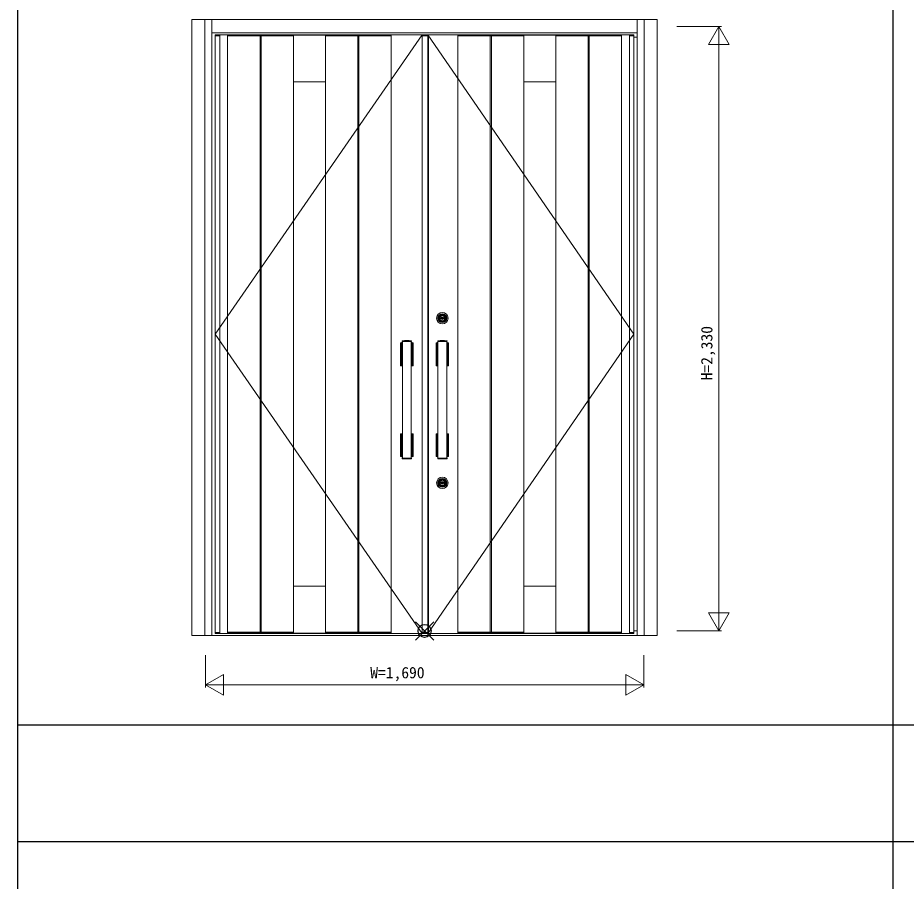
# Model space of a CAD drawing. Units: millimetres, scale not verified. Extents: x -13762 to 13750, y -10012 to 10000.
# Drawn here: x -13750 to -10324, y 4997 to 8326 of the extents above; entities that cross this region are included whole.
import ezdxf
from ezdxf.enums import TextEntityAlignment as Align

# ---------------------------------------------------------------- set-up
doc = ezdxf.new("R2010")
doc.units = ezdxf.units.MM
doc.header["$LTSCALE"] = 50
for name, color, linetype, lineweight in [('0-1_YKK_A1', 120, 'Continuous', 18), ('0-2_YKK_A2', 92, 'Continuous', 18), ('0-9_YKK_N1', 40, 'Continuous', 18)]:
    doc.layers.add(name, color=color, linetype=linetype, lineweight=lineweight)
doc.layers.add('0-7_YKK_F1', color=134, linetype='Continuous')
doc.layers.add('0-8_YKK_IN', color=4, linetype='Continuous')
doc.styles.add('ＭＳ ゴシック', font='')
doc.styles.get('ＭＳ ゴシック').set_extended_font_data('MS Gothic')

msp = doc.modelspace()

# ---------------------------------------------------------------- linework, layer by layer
at = {"layer": '0-1_YKK_A1'}
for p, q in [((-12988.5, 8259.5), (-12988.5, 5952.5)), ((-12191.3, 8259.5), (-12988.5, 8259.5)), ((-12971, 8256.5), (-12988.5, 8256.5)), ((-12971, 8259.5), (-12971, 5952.5)), ((-12812, 8258.5), (-12941, 8258.5)), ((-12941, 8258.5), (-12941, 5953.5)), ((-12816, 8258.5), (-12816, 5953.5)), ((-12812, 8258.5), (-12812, 5953.5)), ((-12439, 8258.5), (-12812, 8258.5)), ((-12687, 8258.5), (-12687, 5953.5)), ((-12564, 8258.5), (-12564, 5953.5)), ((-12439, 8258.5), (-12439, 5953.5)), ((-12310, 8258.5), (-12439, 8258.5)), ((-12435, 8258.5), (-12435, 5953.5)), ((-12310, 8258.5), (-12310, 5953.5)), ((-12191.3, 8259.5), (-11374.5, 8259.5)), ((-12191.3, 8259.5), (-12191.3, 5952.5)), ((-12191.3, 8256.5), (-12169.2, 8256.5)), ((-12169.2, 8259.5), (-12169.2, 5952.5)), ((-12167, 8259.5), (-12167, 5952.5)), ((-12053, 8258.5), (-12053, 5953.5)), ((-12053, 8258.5), (-11924, 8258.5)), ((-11928, 8258.5), (-11928, 5953.5)), ((-11924, 8258.5), (-11924, 5953.5)), ((-11924, 8258.5), (-11551, 8258.5)), ((-11799, 8258.5), (-11799, 5953.5)), ((-11676, 8258.5), (-11676, 5953.5)), ((-11551, 8258.5), (-11422, 8258.5)), ((-11551, 8258.5), (-11551, 5953.5)), ((-11547, 8258.5), (-11547, 5953.5)), ((-11422, 8258.5), (-11422, 5953.5)), ((-11392, 8259.5), (-11392, 5952.5)), ((-11392, 8256.5), (-11374.5, 8256.5)), ((-11374.5, 8259.5), (-11374.5, 5952.5)), ((-12439, 8255.5), (-12564, 8255.5)), ((-12310, 8255.5), (-12439, 8255.5)), ((-12053, 8255.5), (-11924, 8255.5)), ((-11924, 8255.5), (-11799, 8255.5)), ((-12564, 8078.2), (-12687, 8078.2)), ((-11799, 8078.2), (-11676, 8078.2)), ((-12564, 6133.8), (-12687, 6133.8)), ((-11799, 6133.8), (-11676, 6133.8)), ((-12988.5, 5955.5), (-12971, 5955.5)), ((-12191.3, 5952.5), (-12988.5, 5952.5)), ((-12941, 5956.5), (-12812, 5956.5)), ((-12812, 5953.5), (-12941, 5953.5)), ((-12687, 5956.5), (-12812, 5956.5)), ((-12812, 5953.5), (-12310, 5953.5)), ((-12439, 5956.5), (-12564, 5956.5)), ((-12310, 5956.5), (-12439, 5956.5)), ((-12169.2, 5955.5), (-12191.3, 5955.5)), ((-12191.3, 5952.5), (-11374.5, 5952.5)), ((-12053, 5956.5), (-11924, 5956.5)), ((-11551, 5953.5), (-12053, 5953.5)), ((-11924, 5956.5), (-11799, 5956.5)), ((-11676, 5956.5), (-11551, 5956.5)), ((-11422, 5956.5), (-11551, 5956.5)), ((-11551, 5953.5), (-11422, 5953.5)), ((-11374.5, 5955.5), (-11392, 5955.5))]:
    msp.add_line(p, q, dxfattribs=at)
for points in [[(-12191.3, 8259.5), (-12988.5, 7106), (-12191.3, 5952.5)], [(-12169.2, 8259.5), (-11374.5, 7106), (-12169.2, 5952.5)], [(-12687, 8255.5), (-12812, 8255.5), (-12941, 8255.5)], [(-11676, 8255.5), (-11551, 8255.5), (-11422, 8255.5)]]:
    msp.add_lwpolyline(points, dxfattribs=at)
at = {"layer": '0-2_YKK_A2'}
for p, q in [((-13078.5, 8319), (-11284.5, 8319)), ((-13078.5, 5944), (-13078.5, 8319)), ((-13028.5, 5944), (-13028.5, 8319)), ((-13001.5, 5944), (-13001.5, 8319)), ((-11361.5, 8319), (-11361.5, 5944)), ((-11334.5, 8319), (-11334.5, 5944)), ((-11284.5, 8319), (-11284.5, 5944)), ((-13001.5, 8267), (-11361.5, 8267)), ((-11374.5, 8251), (-11361.5, 8251)), ((-12119.7, 7165.85), (-12119.7, 7169.15)), ((-12117.19, 7169.15), (-12119.7, 7169.15)), ((-12117.19, 7165.85), (-12119.7, 7165.85)), ((-12117.16, 7166.56), (-12117.16, 7168.44)), ((-12116.86, 7168.74), (-12116.21, 7168.74)), ((-12116.86, 7166.26), (-12116.21, 7166.26)), ((-12116.1, 7168.78), (-12115.91, 7168.91)), ((-12116.1, 7166.23), (-12115.91, 7166.1)), ((-12115.91, 7168.91), (-12114.85, 7168.91)), ((-12115.91, 7166.1), (-12114.85, 7166.1)), ((-12114.85, 7168.91), (-12114.75, 7168.54)), ((-12114.85, 7166.1), (-12114.69, 7166.67)), ((-12114.6, 7168.54), (-12114.75, 7168.54)), ((-12114.5, 7166.82), (-12114.31, 7166.82)), ((-12114.04, 7167.64), (-12114.32, 7168.35)), ((-12114.04, 7166.47), (-12114.12, 7166.69)), ((-12114.04, 7166.47), (-12112.89, 7166.47)), ((-12113.9, 7167.54), (-12113.67, 7167.54)), ((-12113.52, 7167.67), (-12113.41, 7168.29)), ((-12111.96, 7168.54), (-12113.11, 7168.54)), ((-12112.48, 7167.34), (-12112.59, 7166.71)), ((-12112.1, 7167.46), (-12112.33, 7167.46)), ((-12111.96, 7168.54), (-12111.88, 7168.31)), ((-12111.96, 7167.37), (-12111.68, 7166.65)), ((-12111.5, 7168.18), (-12111.69, 7168.18)), ((-12111.4, 7166.47), (-12111.25, 7166.47)), ((-12111.16, 7168.91), (-12111.31, 7168.33)), ((-12111.16, 7166.1), (-12111.25, 7166.47)), ((-12110.09, 7168.91), (-12111.16, 7168.91)), ((-12110.09, 7166.1), (-12111.16, 7166.1)), ((-12109.9, 7168.78), (-12110.09, 7168.91)), ((-12109.9, 7166.23), (-12110.09, 7166.1)), ((-12109.14, 7168.74), (-12109.79, 7168.74)), ((-12109.14, 7166.26), (-12109.79, 7166.26)), ((-12108.84, 7166.56), (-12108.84, 7168.44)), ((-12106.3, 7169.15), (-12108.81, 7169.15)), ((-12106.3, 7165.85), (-12108.81, 7165.85)), ((-12106.3, 7165.85), (-12106.3, 7169.15)), ((-12274, 7071.3), (-12274, 6984.97)), ((-12273, 7071.3), (-12270.98, 7069.93)), ((-12271.17, 7069.39), (-12271.17, 6987.8)), ((-12268.5, 7069.64), (-12268.5, 6987.8)), ((-12267.45, 7065.65), (-12268.5, 7066.72)), ((-12268, 7079.52), (-12268, 7078.27)), ((-12232.3, 7077.97), (-12267.7, 7077.97)), ((-12267.45, 7065.36), (-12267.45, 6989.97)), ((-12267, 7077.97), (-12267, 6852.97)), ((-12233, 7077.97), (-12233, 6852.97)), ((-12231.5, 7066.72), (-12232.55, 7065.65)), ((-12232.55, 7065.36), (-12232.55, 6989.97)), ((-12232, 7079.52), (-12232, 7078.27)), ((-12231.5, 7069.64), (-12231.5, 6987.8)), ((-12229, 7069.95), (-12227, 7071.3)), ((-12228.83, 7069.39), (-12228.83, 6987.8)), ((-12226, 7071.3), (-12226, 6984.97)), ((-12137, 7071.3), (-12137, 6984.97)), ((-12134, 7069.95), (-12136, 7071.3)), ((-12134.17, 7069.39), (-12134.17, 6987.8)), ((-12131.5, 7069.64), (-12131.5, 6987.8)), ((-12131.5, 7066.72), (-12130.45, 7065.65)), ((-12131, 7079.52), (-12131, 7078.27)), ((-12130.7, 7077.97), (-12095.3, 7077.97)), ((-12130.45, 7065.36), (-12130.45, 6989.97)), ((-12130, 7077.97), (-12130, 6852.97)), ((-12096, 7077.97), (-12096, 6852.97)), ((-12095.55, 7065.65), (-12094.5, 7066.72)), ((-12095.55, 7065.36), (-12095.55, 6989.97)), ((-12095, 7079.52), (-12095, 7078.27)), ((-12094.5, 7069.64), (-12094.5, 6987.8)), ((-12090, 7071.3), (-12092.02, 7069.93)), ((-12091.83, 7069.39), (-12091.83, 6987.8)), ((-12089, 7071.3), (-12089, 6984.97)), ((-12268.5, 6988.87), (-12267.37, 6990.37)), ((-12231.5, 6988.87), (-12232.65, 6990.4)), ((-12131.5, 6988.87), (-12130.36, 6990.4)), ((-12094.5, 6988.87), (-12095.63, 6990.37)), ((-12270.95, 6987.02), (-12273, 6984.97)), ((-12267, 6983.97), (-12273, 6983.97)), ((-12269.5, 6986.8), (-12270.17, 6986.8)), ((-12227, 6983.97), (-12233, 6983.97)), ((-12229.83, 6986.8), (-12230.5, 6986.8)), ((-12229.12, 6987.09), (-12227, 6984.97)), ((-12133.88, 6987.09), (-12136, 6984.97)), ((-12136, 6983.97), (-12130, 6983.97)), ((-12133.17, 6986.8), (-12132.5, 6986.8)), ((-12096, 6983.97), (-12090, 6983.97)), ((-12093.5, 6986.8), (-12092.83, 6986.8)), ((-12092.05, 6987.02), (-12090, 6984.97)), ((-12267, 6627.97), (-12267, 6852.97)), ((-12233, 6627.97), (-12233, 6852.97)), ((-12130, 6627.97), (-12130, 6852.97)), ((-12096, 6627.97), (-12096, 6852.97)), ((-12274, 6634.64), (-12274, 6720.97)), ((-12267, 6721.97), (-12273, 6721.97)), ((-12270.95, 6718.91), (-12273, 6720.97)), ((-12271.17, 6636.54), (-12271.17, 6718.14)), ((-12269.5, 6719.14), (-12270.17, 6719.14)), ((-12268.5, 6636.29), (-12268.5, 6718.14)), ((-12268.5, 6717.06), (-12267.37, 6715.56)), ((-12267.45, 6640.57), (-12267.45, 6715.97)), ((-12227, 6721.97), (-12233, 6721.97)), ((-12231.5, 6717.06), (-12232.65, 6715.54)), ((-12232.55, 6640.57), (-12232.55, 6715.97)), ((-12231.5, 6636.29), (-12231.5, 6718.14)), ((-12229.83, 6719.14), (-12230.5, 6719.14)), ((-12229.12, 6718.84), (-12227, 6720.97)), ((-12228.83, 6636.54), (-12228.83, 6718.14)), ((-12226, 6634.64), (-12226, 6720.97)), ((-12137, 6634.64), (-12137, 6720.97)), ((-12136, 6721.97), (-12130, 6721.97)), ((-12133.88, 6718.84), (-12136, 6720.97)), ((-12134.17, 6636.54), (-12134.17, 6718.14)), ((-12133.17, 6719.14), (-12132.5, 6719.14)), ((-12131.5, 6636.29), (-12131.5, 6718.14)), ((-12131.5, 6717.06), (-12130.36, 6715.54)), ((-12130.45, 6640.57), (-12130.45, 6715.97)), ((-12096, 6721.97), (-12090, 6721.97)), ((-12094.5, 6717.06), (-12095.63, 6715.56)), ((-12095.55, 6640.57), (-12095.55, 6715.97)), ((-12094.5, 6636.29), (-12094.5, 6718.14)), ((-12093.5, 6719.14), (-12092.83, 6719.14)), ((-12092.05, 6718.91), (-12090, 6720.97)), ((-12091.83, 6636.54), (-12091.83, 6718.14)), ((-12089, 6634.64), (-12089, 6720.97)), ((-12273, 6634.64), (-12270.98, 6636)), ((-12267.45, 6640.29), (-12268.5, 6639.21)), ((-12268, 6626.41), (-12268, 6627.67)), ((-12232.3, 6627.97), (-12267.7, 6627.97)), ((-12231.5, 6639.21), (-12232.55, 6640.29)), ((-12232, 6626.41), (-12232, 6627.67)), ((-12229, 6635.98), (-12227, 6634.64)), ((-12134, 6635.98), (-12136, 6634.64)), ((-12131.5, 6639.21), (-12130.45, 6640.29)), ((-12131, 6626.41), (-12131, 6627.67)), ((-12130.7, 6627.97), (-12095.3, 6627.97)), ((-12095.55, 6640.29), (-12094.5, 6639.21)), ((-12095, 6626.41), (-12095, 6627.67)), ((-12090, 6634.64), (-12092.02, 6636)), ((-12119.7, 6530.85), (-12119.7, 6534.15)), ((-12117.19, 6534.15), (-12119.7, 6534.15)), ((-12117.19, 6530.85), (-12119.7, 6530.85)), ((-12117.16, 6531.56), (-12117.16, 6533.44)), ((-12116.86, 6533.74), (-12116.21, 6533.74)), ((-12116.86, 6531.26), (-12116.21, 6531.26)), ((-12116.1, 6533.78), (-12115.91, 6533.91)), ((-12116.1, 6531.23), (-12115.91, 6531.1)), ((-12115.91, 6533.91), (-12114.85, 6533.91)), ((-12115.91, 6531.1), (-12114.85, 6531.1)), ((-12114.85, 6533.91), (-12114.75, 6533.54)), ((-12114.85, 6531.1), (-12114.69, 6531.67)), ((-12114.6, 6533.54), (-12114.75, 6533.54)), ((-12114.5, 6531.82), (-12114.31, 6531.82)), ((-12114.04, 6532.64), (-12114.32, 6533.35)), ((-12114.04, 6531.47), (-12114.12, 6531.69)), ((-12114.04, 6531.47), (-12112.89, 6531.47)), ((-12113.9, 6532.54), (-12113.67, 6532.54)), ((-12113.52, 6532.67), (-12113.41, 6533.29)), ((-12111.96, 6533.54), (-12113.11, 6533.54)), ((-12112.48, 6532.34), (-12112.59, 6531.71)), ((-12112.1, 6532.46), (-12112.33, 6532.46)), ((-12111.96, 6533.54), (-12111.88, 6533.31)), ((-12111.96, 6532.37), (-12111.68, 6531.65)), ((-12111.5, 6533.18), (-12111.69, 6533.18)), ((-12111.4, 6531.47), (-12111.25, 6531.47)), ((-12111.16, 6533.91), (-12111.31, 6533.33)), ((-12111.16, 6531.1), (-12111.25, 6531.47)), ((-12110.09, 6533.91), (-12111.16, 6533.91)), ((-12110.09, 6531.1), (-12111.16, 6531.1)), ((-12109.9, 6533.78), (-12110.09, 6533.91)), ((-12109.9, 6531.23), (-12110.09, 6531.1)), ((-12109.14, 6533.74), (-12109.79, 6533.74)), ((-12109.14, 6531.26), (-12109.79, 6531.26)), ((-12108.84, 6531.56), (-12108.84, 6533.44)), ((-12106.3, 6534.15), (-12108.81, 6534.15)), ((-12106.3, 6530.85), (-12108.81, 6530.85)), ((-12106.3, 6530.85), (-12106.3, 6534.15)), ((-11374.5, 5962), (-11361.5, 5962)), ((-13078.5, 5944), (-11284.5, 5944)), ((-13001.5, 5944), (-11361.5, 5944))]:
    msp.add_line(p, q, dxfattribs=at)
for centre, radius in [((-12113, 7167.5), 22), ((-12113, 7167.5), 17), ((-12113, 7167.5), 14.4), ((-12113, 7167.5), 14), ((-12113, 7167.5), 11.1), ((-12113, 7167.5), 10.9), ((-12113, 7167.5), 9.9), ((-12113, 7167.5), 4.3), ((-12113, 6532.5), 22), ((-12113, 6532.5), 17), ((-12113, 6532.5), 14.4), ((-12113, 6532.5), 14), ((-12113, 6532.5), 11.1), ((-12113, 6532.5), 10.9), ((-12113, 6532.5), 9.9), ((-12113, 6532.5), 4.3)]:
    msp.add_circle(centre, radius, dxfattribs=at)
for centre, radius, start, end in [((-12113, 7167.5), 5.65, 163.01998, 196.97968), ((-12113, 7167.5), 4.5, 21.51019, 158.48981), ((-12113, 7167.5), 4.5, 201.51019, 338.48981), ((-12116.86, 7168.44), 0.3, 90, 180), ((-12116.86, 7166.56), 0.3, 180, 270), ((-12116.21, 7168.94), 0.2, 270, 305), ((-12116.21, 7166.06), 0.2, 55, 90), ((-12114.5, 7166.62), 0.2, 90, 165), ((-12114.6, 7168.24), 0.3, 22, 90), ((-12114.31, 7166.62), 0.2, 20, 90), ((-12113.9, 7167.69), 0.15, 202, 270), ((-12113.67, 7167.69), 0.15, 270, 350), ((-12113.11, 7168.24), 0.3, 90, 170), ((-12112.89, 7166.77), 0.3, 270, 350), ((-12112.33, 7167.31), 0.15, 90, 170), ((-12112.1, 7167.31), 0.15, 22, 90), ((-12111.69, 7168.38), 0.2, 200, 270), ((-12111.4, 7166.77), 0.3, 202, 270), ((-12111.5, 7168.38), 0.2, 270, 345), ((-12109.79, 7168.94), 0.2, 235, 270), ((-12109.79, 7166.06), 0.2, 90, 125), ((-12109.14, 7168.44), 0.3, 0, 90), ((-12109.14, 7166.56), 0.3, 270, 0), ((-12113, 7167.5), 5.65, 343.02032, 16.98002), ((-12273, 7071.3), 1, 112.94395, 180), ((-12250, 7016.97), 60, 106.45925, 112.94395), ((-12270.17, 7069.39), 1, 111.04421, 180), ((-12250, 7016.97), 57.17, 107.29903, 111.04421), ((-12269.5, 7069.64), 1, 0, 110.31373), ((-12250, 7027.41), 43.45, 113.03289, 115.20019), ((-12267, 7079.52), 1, 93.01463, 180), ((-12267.7, 7078.27), 0.3, 180, 270), ((-12266.95, 7065.36), 0.5, 120.39943, 180), ((-12250, 7036.47), 34, 120, 120.39943), ((-12250, 6756.72), 324.25, 86.98537, 93.01463), ((-12250, 7016.97), 60, 67.05605, 73.54075), ((-12250, 7016.97), 57.17, 68.95579, 72.70097), ((-12250, 7027.41), 43.45, 64.79981, 66.96711), ((-12250, 7036.47), 34, 59.60057, 60), ((-12233, 7079.52), 1, 0, 86.98537), ((-12233.05, 7065.36), 0.5, 0, 59.60057), ((-12232.3, 7078.27), 0.3, 270, 0), ((-12230.5, 7069.64), 1, 69.68627, 180), ((-12229.83, 7069.39), 1, 0, 68.95579), ((-12227, 7071.3), 1, 0, 67.05605), ((-12136, 7071.3), 1, 112.94395, 180), ((-12113, 7016.97), 60, 106.45925, 112.94395), ((-12133.17, 7069.39), 1, 111.04421, 180), ((-12113, 7016.97), 57.17, 107.29903, 111.04421), ((-12132.5, 7069.64), 1, 0, 110.31373), ((-12113, 7027.41), 43.45, 113.03289, 115.20019), ((-12130, 7079.52), 1, 93.01463, 180), ((-12130.7, 7078.27), 0.3, 180, 270), ((-12129.95, 7065.36), 0.5, 120.39943, 180), ((-12113, 7036.47), 34, 120, 120.39943), ((-12113, 6756.72), 324.25, 86.98537, 93.01463), ((-12113, 7016.97), 60, 67.05605, 73.54075), ((-12113, 7016.97), 57.17, 68.95579, 72.70097), ((-12113, 7027.41), 43.45, 64.79981, 66.96711), ((-12113, 7036.47), 34, 59.60057, 60), ((-12096, 7079.52), 1, 0, 86.98537), ((-12096.05, 7065.36), 0.5, 0, 59.60057), ((-12095.3, 7078.27), 0.3, 270, 0), ((-12093.5, 7069.64), 1, 69.68627, 180), ((-12092.83, 7069.39), 1, 0, 68.95579), ((-12090, 7071.3), 1, 0, 67.05605), ((-12250, 6778.06), 211.07, 94.61976, 95.0284), ((-12266.95, 6989.97), 0.5, 180, 270), ((-12233.05, 6989.97), 0.5, 270, 0), ((-12250, 6778.06), 211.07, 84.9716, 85.38024), ((-12113, 6778.06), 211.07, 94.61976, 95.0284), ((-12129.95, 6989.97), 0.5, 180, 270), ((-12096.05, 6989.97), 0.5, 270, 0), ((-12113, 6778.06), 211.07, 84.9716, 85.38024), ((-12273, 6984.97), 1, 180, 270), ((-12270.17, 6987.8), 1, 180, 270), ((-12269.5, 6987.8), 1, 270, 0), ((-12250, 7197.05), 211.07, 264.79145, 265.38024), ((-12250, 7197.05), 211.07, 274.61976, 275.20855), ((-12230.5, 6987.8), 1, 180, 270), ((-12229.83, 6987.8), 1, 270, 0), ((-12227, 6984.97), 1, 270, 0), ((-12136, 6984.97), 1, 180, 270), ((-12133.17, 6987.8), 1, 180, 270), ((-12132.5, 6987.8), 1, 270, 0), ((-12113, 7197.05), 211.07, 264.79145, 265.38024), ((-12113, 7197.05), 211.07, 274.61976, 275.20855), ((-12093.5, 6987.8), 1, 180, 270), ((-12092.83, 6987.8), 1, 270, 0), ((-12090, 6984.97), 1, 270, 0), ((-12273, 6720.97), 1, 90, 180), ((-12270.17, 6718.14), 1, 90, 180), ((-12269.5, 6718.14), 1, 0, 90), ((-12250, 6508.88), 211.07, 94.61976, 95.20855), ((-12250, 6927.88), 211.07, 264.9716, 265.38024), ((-12266.95, 6715.97), 0.5, 90, 180), ((-12233.05, 6715.97), 0.5, 0, 90), ((-12250, 6508.88), 211.07, 84.79145, 85.38024), ((-12250, 6927.88), 211.07, 274.61976, 275.0284), ((-12230.5, 6718.14), 1, 90, 180), ((-12229.83, 6718.14), 1, 0, 90), ((-12227, 6720.97), 1, 0, 90), ((-12136, 6720.97), 1, 90, 180), ((-12133.17, 6718.14), 1, 90, 180), ((-12132.5, 6718.14), 1, 0, 90), ((-12113, 6508.88), 211.07, 94.61976, 95.20855), ((-12113, 6927.88), 211.07, 264.9716, 265.38024), ((-12129.95, 6715.97), 0.5, 90, 180), ((-12096.05, 6715.97), 0.5, 0, 90), ((-12113, 6508.88), 211.07, 84.79145, 85.38024), ((-12113, 6927.88), 211.07, 274.61976, 275.0284), ((-12093.5, 6718.14), 1, 90, 180), ((-12092.83, 6718.14), 1, 0, 90), ((-12090, 6720.97), 1, 0, 90), ((-12273, 6634.64), 1, 180, 247.05605), ((-12250, 6688.97), 60, 247.05605, 253.54075), ((-12270.17, 6636.54), 1, 180, 248.95579), ((-12250, 6688.97), 57.17, 248.95579, 252.70097), ((-12269.5, 6636.29), 1, 249.68627, 0), ((-12250, 6678.53), 43.45, 244.79981, 246.96711), ((-12267.7, 6627.67), 0.3, 90, 180), ((-12267, 6626.41), 1, 180, 266.98537), ((-12266.95, 6640.57), 0.5, 180, 239.60057), ((-12250, 6669.47), 34, 239.60057, 240), ((-12250, 6949.22), 324.25, 266.98537, 273.01463), ((-12250, 6669.47), 34, 300, 300.39943), ((-12250, 6678.53), 43.45, 293.03289, 295.20019), ((-12250, 6688.97), 57.17, 287.29903, 291.04421), ((-12250, 6688.97), 60, 286.45925, 292.94395), ((-12233, 6626.41), 1, 273.01463, 0), ((-12233.05, 6640.57), 0.5, 300.39943, 0), ((-12232.3, 6627.67), 0.3, 0, 90), ((-12230.5, 6636.29), 1, 180, 290.31373), ((-12229.83, 6636.54), 1, 291.04421, 0), ((-12227, 6634.64), 1, 292.94395, 0), ((-12136, 6634.64), 1, 180, 247.05605), ((-12113, 6688.97), 60, 247.05605, 253.54075), ((-12133.17, 6636.54), 1, 180, 248.95579), ((-12113, 6688.97), 57.17, 248.95579, 252.70097), ((-12132.5, 6636.29), 1, 249.68627, 0), ((-12113, 6678.53), 43.45, 244.79981, 246.96711), ((-12130.7, 6627.67), 0.3, 90, 180), ((-12130, 6626.41), 1, 180, 266.98537), ((-12129.95, 6640.57), 0.5, 180, 239.60057), ((-12113, 6669.47), 34, 239.60057, 240), ((-12113, 6949.22), 324.25, 266.98537, 273.01463), ((-12113, 6669.47), 34, 300, 300.39943), ((-12113, 6678.53), 43.45, 293.03289, 295.20019), ((-12113, 6688.97), 57.17, 287.29903, 291.04421), ((-12113, 6688.97), 60, 286.45925, 292.94395), ((-12096, 6626.41), 1, 273.01463, 0), ((-12096.05, 6640.57), 0.5, 300.39943, 0), ((-12095.3, 6627.67), 0.3, 0, 90), ((-12093.5, 6636.29), 1, 180, 290.31373), ((-12092.83, 6636.54), 1, 291.04421, 0), ((-12090, 6634.64), 1, 292.94395, 0), ((-12113, 6532.5), 5.65, 163.01998, 196.97968), ((-12113, 6532.5), 4.5, 21.51019, 158.48981), ((-12113, 6532.5), 4.5, 201.51019, 338.48981), ((-12116.86, 6533.44), 0.3, 90, 180), ((-12116.86, 6531.56), 0.3, 180, 270), ((-12116.21, 6533.94), 0.2, 270, 305), ((-12116.21, 6531.06), 0.2, 55, 90), ((-12114.5, 6531.62), 0.2, 90, 165), ((-12114.6, 6533.24), 0.3, 22, 90), ((-12114.31, 6531.62), 0.2, 20, 90), ((-12113.9, 6532.69), 0.15, 202, 270), ((-12113.67, 6532.69), 0.15, 270, 350), ((-12113.11, 6533.24), 0.3, 90, 170), ((-12112.89, 6531.77), 0.3, 270, 350), ((-12112.33, 6532.31), 0.15, 90, 170), ((-12112.1, 6532.31), 0.15, 22, 90), ((-12111.69, 6533.38), 0.2, 200, 270), ((-12111.4, 6531.77), 0.3, 202, 270), ((-12111.5, 6533.38), 0.2, 270, 345), ((-12109.79, 6533.94), 0.2, 235, 270), ((-12109.79, 6531.06), 0.2, 90, 125), ((-12109.14, 6533.44), 0.3, 0, 90), ((-12109.14, 6531.56), 0.3, 270, 0), ((-12113, 6532.5), 5.65, 343.02032, 16.98002)]:
    msp.add_arc(centre, radius, start, end, dxfattribs=at)
at = {"layer": '0-7_YKK_F1'}
for p, q in [((-13750, -10000), (-13750, 10000)), ((-10375, -10000), (-10375, 9500)), ((-13750, 5600), (6500, 5600)), ((-13750, 5150), (6500, 5150))]:
    msp.add_line(p, q, dxfattribs=at)
at = {"layer": '0-8_YKK_IN'}
for p, q in [((-12216.86, 5926.64), (-12146.14, 5997.35)), ((-12216.86, 5997.35), (-12146.14, 5926.64))]:
    msp.add_line(p, q, dxfattribs=at)
msp.add_circle((-12181.5, 5962), 25, dxfattribs=at)
at = {"layer": '0-9_YKK_N1'}
for p, q in [((-11209.5, 8292), (-11036.5, 8292)), ((-11046.62, 8292), (-11086.62, 8222.72)), ((-11046.62, 8292), (-11006.62, 8222.72)), ((-11046.5, 8292), (-11046.5, 5962)), ((-11086.62, 8222.72), (-11006.62, 8222.72)), ((-11086.61, 6031.28), (-11006.61, 6031.28)), ((-11046.61, 5962), (-11086.61, 6031.28)), ((-11046.61, 5962), (-11006.61, 6031.28)), ((-11209.5, 5962), (-11036.5, 5962)), ((-13026.5, 5744), (-13026.5, 5869)), ((-11336.5, 5869), (-11336.5, 5744)), ((-13026.5, 5754), (-12957.22, 5794)), ((-12957.22, 5794), (-12957.22, 5714)), ((-11336.5, 5754), (-11405.78, 5794)), ((-11405.78, 5794), (-11405.78, 5714)), ((-13026.5, 5754), (-11336.5, 5754)), ((-13026.5, 5754), (-12957.22, 5714)), ((-11336.5, 5754), (-11405.78, 5714))]:
    msp.add_line(p, q, dxfattribs=at)

# ---------------------------------------------------------------- texts
at = {"layer": '0-9_YKK_N1', "style": 'ＭＳ ゴシック'}
msp.add_text('H=2,330', height=43.99, rotation=90, dxfattribs=at).set_placement((-11058.5, 6927.89), align=Align.BOTTOM_LEFT)
msp.add_text('W=1,690', height=43.99, dxfattribs=at).set_placement((-12390.98, 5766), align=Align.BOTTOM_LEFT)

doc.saveas('drawing.dxf')
